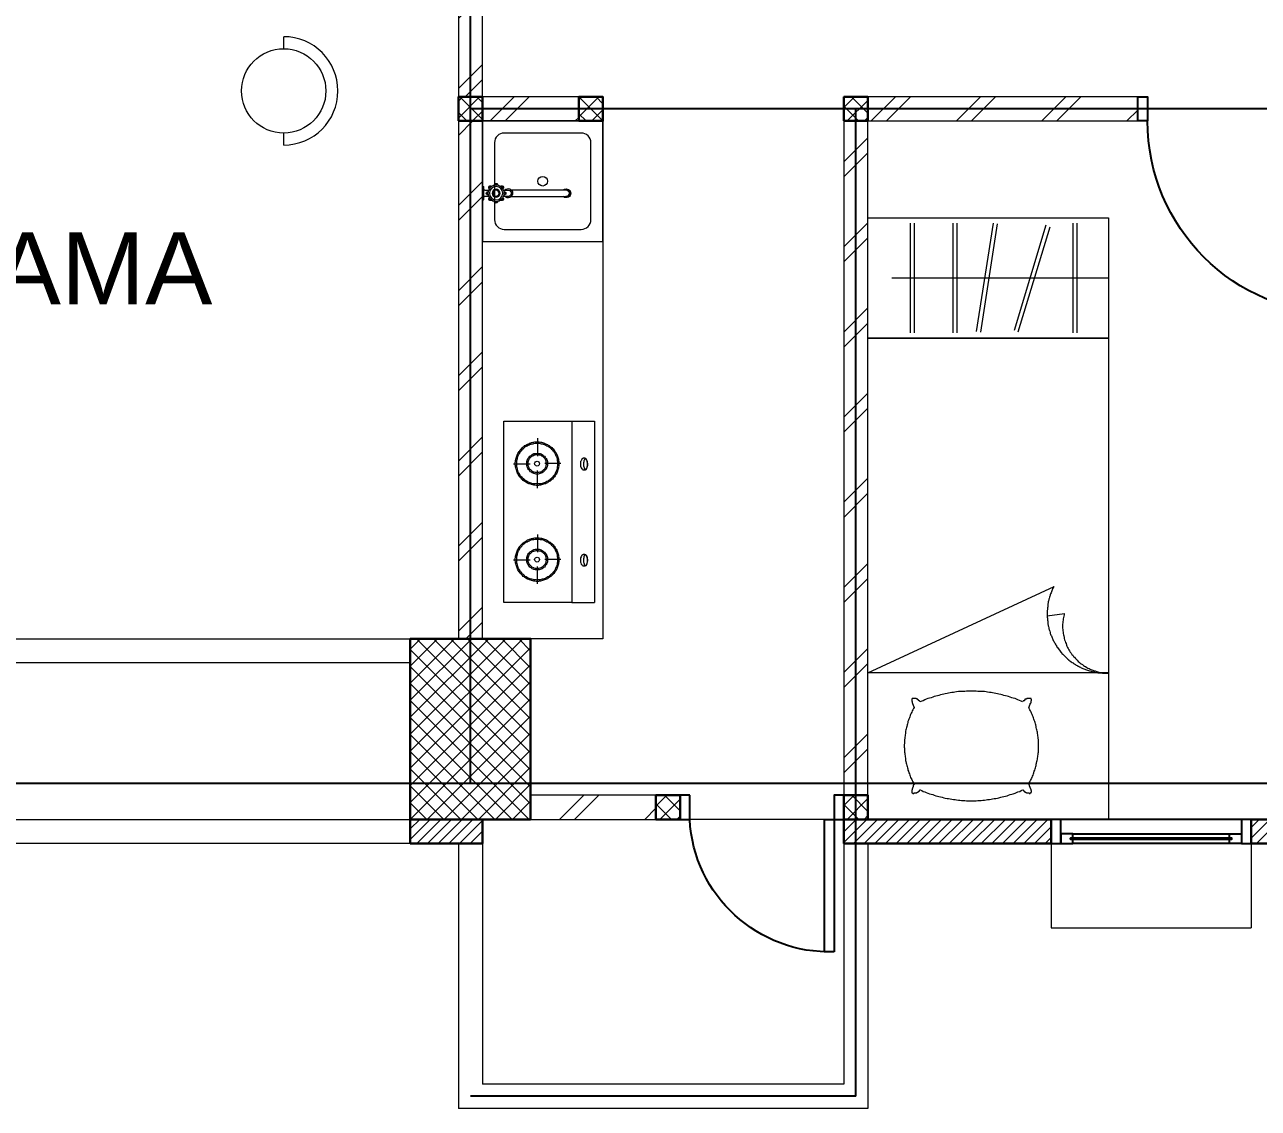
# Model space of a CAD drawing. Header units: millimetres. Extents: x -324 to 75, y -297 to 212.
# Drawn here: x -264.04 to -258.92, y 138.39 to 142.89 of the extents above; entities that cross this region are included whole.
import ezdxf

# ---------------------------------------------------------------- set-up
doc = ezdxf.new("R2010")
doc.units = ezdxf.units.MM
for name, color, linetype, lineweight in [('ars', 11, 'Continuous', 0), ('ars @ 1', 11, 'Continuous', 0), ('KOL', 1, 'Continuous', 30), ('KOLOM', 4, 'Continuous', 9), ('lan', 7, 'Continuous', 15), ('NOT', 7, 'Continuous', 20), ('SANITAIR', 15, 'Continuous', 9), ('tem', 5, 'Continuous', 20)]:
    doc.layers.add(name, color=color, linetype=linetype, lineweight=lineweight)
doc.layers.add('as', color=1, linetype='Continuous', plot=False)
doc.layers.add('Kusen', color=30, linetype='Continuous')
doc.styles.get("Standard").update_dxf_attribs({"font": 'arial.ttf'})
pattern_1 = [(225, (-504.27873, 382.704584), (0.0220970869, -0.0220970869), [])]

# ---------------------------------------------------------------- blocks, each defined once
blk = doc.blocks.new('T. J2')
at = {"layer": 'Kusen'}
for p, q in [((-0.3692, 0.1), (0.2808, 0.1)), ((0.2808, 0.06), (-0.3692, 0.06)), ((-0.4192, 0), (0.3308, 0))]:
    blk.add_line(p, q, dxfattribs=at)
for points in [[(-0.4592, 0), (-0.4192, 0), (-0.4192, 0.1), (-0.4592, 0.1)], [(0.3308, 0), (0.3708, 0), (0.3708, 0.1), (0.3308, 0.1)]]:
    blk.add_lwpolyline(points, close=True, dxfattribs=at)
for points in [[(-0.3692, 0.0775), (-0.3692, 0.06), (-0.4192, 0.06), (-0.4192, 0.1), (-0.3692, 0.1), (-0.3692, 0.0825), (-0.3792, 0.0825), (-0.3792, 0.0775), (-0.3692, 0.0775)], [(0.2808, 0.0775), (0.2808, 0.06), (0.3308, 0.06), (0.3308, 0.1), (0.2808, 0.1), (0.2808, 0.0825), (0.2908, 0.0825), (0.2908, 0.0775), (0.2808, 0.0775)]]:
    blk.add_lwpolyline(points, dxfattribs=at)
at = {"layer": 'Kusen', "color": 141}
blk.add_lwpolyline([(-0.3792, 0.0775), (0.2908, 0.0775), (0.2908, 0.0825), (-0.3792, 0.0825)], close=True, dxfattribs=at)
blk = doc.blocks.new('K 10.10')
at = {"layer": 'ars'}
h = blk.add_hatch(dxfattribs=at)
h.set_pattern_fill('_USER', color=256, scale=0.05, angle=45, double=1, pattern_type=0)
h.set_pattern_definition([(45, (0, 0), (-0.035355339, 0.035355339), []), (135, (0, 0), (-0.035355339, -0.035355339), [])])
h.paths.add_polyline_path([(1560.5383, 1380.4069), (1560.6383, 1380.4069), (1560.6383, 1380.5069), (1560.5383, 1380.5069)])
at = {"layer": 'KOL'}
blk.add_lwpolyline([(1560.5383, 1380.4069), (1560.6383, 1380.4069), (1560.6383, 1380.5069), (1560.5383, 1380.5069)], close=True, dxfattribs=at)
blk = doc.blocks.new('P.60')
at = {"layer": 'Kusen'}
for points in [[(1472.8348, 997.5354), (1472.8748, 997.5354), (1472.8748, 997.4354), (1472.8348, 997.4354)], [(1473.4748, 997.5354), (1473.5148, 997.5354), (1473.5148, 997.4354), (1473.4748, 997.4354)], [(1472.8748, 996.8854), (1472.9148, 996.8854), (1472.9148, 997.4354), (1472.8748, 997.4354)]]:
    blk.add_lwpolyline(points, close=True, dxfattribs=at)
blk.add_arc((1472.8948, 997.4658), 0.5808, 268.0266, 356.9943, dxfattribs=at)
blk = doc.blocks.new('P.80')
at = {"layer": 'Kusen'}
for points in [[(-69.8094, -74.8368), (-69.7694, -74.8368), (-69.7694, -74.0368), (-69.8094, -74.0368)], [(-70.6094, -74.9368), (-70.5694, -74.9368), (-70.5694, -74.8368), (-70.6094, -74.8368)], [(-69.7694, -74.9368), (-69.7294, -74.9368), (-69.7294, -74.8368), (-69.7694, -74.8368)]]:
    blk.add_lwpolyline(points, close=True, dxfattribs=at)
blk.add_arc((-69.7694, -74.8368), 0.8, 90, 180, dxfattribs=at)
blk = doc.blocks.new('KRAN DPR ATAS')
for p, q in [((-0.0289, 0), (0.0289, 0)), ((-0.0289, 0), (-0.0289, -0.0021)), ((0.0289, 0), (0.0289, -0.0021)), ((-0.0275, -0.0035), (0.0275, -0.0035)), ((-0.0127, -0.0092), (-0.0127, -0.0252)), ((0.0127, -0.0092), (0.0127, -0.0252)), ((-0.0127, -0.0877), (-0.0127, -0.1101)), ((0.0127, -0.0877), (0.0127, -0.1101)), ((-0.014, -0.1188), (-0.014, -0.3457)), ((0.014, -0.1188), (0.014, -0.3457))]:
    blk.add_line(p, q)
for radius in [0.0338, 0.0279, 0.0166, 0.0138, 0.0123]:
    blk.add_circle((0, -0.0564), radius)
for centre, radius, start, end in [((-0.0338, -0.0564), 0.00706, 84.002, 275.998), ((-0.0315, -0.0564), 0.00706, 103.1189, 256.8811), ((-0.0239, -0.0326), 0.00706, 39.002, 230.998), ((-0.0222, -0.0342), 0.00706, 58.1189, 211.8811), ((-0.0275, -0.0021), 0.00141, 180, 270), ((-0.0183, -0.0092), 0.00564, 0, 90), ((-0.0009, -0.0214), 0.00884, 254.902, 254.902), ((0, -0.0227), 0.00706, 354.002, 185.998), ((0, -0.025), 0.00706, 13.1189, 166.8811), ((0.0183, -0.0092), 0.00564, 90, 180), ((0.0239, -0.0326), 0.00706, 309.002, 140.998), ((0.0222, -0.0342), 0.00706, 328.1189, 121.8811), ((0.0275, -0.0021), 0.00141, 270, 0), ((0.0338, -0.0564), 0.00706, 264.002, 95.998), ((0.0315, -0.0564), 0.00706, 283.1189, 76.8811), ((-0.0239, -0.0803), 0.00706, 129.002, 320.998), ((-0.0222, -0.0787), 0.00706, 148.1189, 301.8811), ((0, -0.1058), 0.0191, 134.711, 45.289), ((0, -0.0902), 0.00706, 174.002, 5.998), ((0, -0.0879), 0.00706, 193.1189, 346.8811), ((0.0239, -0.0803), 0.00706, 219.002, 50.998), ((0.0222, -0.0787), 0.00706, 238.1189, 31.8811), ((0, -0.1058), 0.0134, 198.6717, 270), ((0, -0.1058), 0.0134, 270, 341.3283), ((0, -0.3457), 0.0178, 141.8277, 38.1723), ((0, -0.3484), 0.0178, 175.6641, 4.3359), ((0, -0.3457), 0.014, 180, 0)]:
    blk.add_arc(centre, radius, start, end)
blk = doc.blocks.new('KOMPOR')
for points in [[(0, 0.3765), (0, -0.3765)], [(0.0944, 0.3765), (0, 0.3765)], [(0.3765, 0.3765), (0.0944, 0.3765)], [(0.0944, 0.3765), (0.0944, -0.3765)], [(0.3765, -0.3765), (0.3765, 0.3765)], [(0.2385, 0.2906), (0.2337, 0.2906), (0.23, 0.2906), (0.2252, 0.2893), (0.2203, 0.2893), (0.2167, 0.2881), (0.2119, 0.2869), (0.2082, 0.2857), (0.2034, 0.2833), (0.1998, 0.2821), (0.1961, 0.2797), (0.1925, 0.2772), (0.1889, 0.276), (0.1852, 0.2724), (0.1816, 0.27), (0.178, 0.2676), (0.1755, 0.2639), (0.1719, 0.2615), (0.1695, 0.2579), (0.1671, 0.2542), (0.1634, 0.2506), (0.1622, 0.247), (0.1598, 0.2433), (0.1574, 0.2397), (0.1562, 0.2361), (0.1538, 0.2312), (0.1525, 0.2276), (0.1513, 0.2228), (0.1501, 0.2191), (0.1501, 0.2143), (0.1489, 0.2094), (0.1489, 0.2058), (0.1489, 0.201), (0.1489, 0.1961), (0.1489, 0.1913), (0.1501, 0.1864), (0.1501, 0.1828), (0.1513, 0.178), (0.1525, 0.1743), (0.1538, 0.1695), (0.1562, 0.1659), (0.1574, 0.161), (0.1598, 0.1574), (0.1622, 0.1538), (0.1634, 0.1501), (0.1671, 0.1465), (0.1695, 0.1429), (0.1719, 0.1404), (0.1755, 0.1368), (0.178, 0.1344), (0.1816, 0.1308), (0.1852, 0.1283), (0.1889, 0.1259), (0.1925, 0.1235), (0.1961, 0.1211), (0.1998, 0.1199), (0.2034, 0.1174), (0.2082, 0.1162), (0.2119, 0.115), (0.2167, 0.1138), (0.2203, 0.1126), (0.2252, 0.1114), (0.23, 0.1114), (0.2337, 0.1102), (0.2385, 0.1102), (0.2433, 0.1102), (0.2482, 0.1114), (0.253, 0.1114), (0.2567, 0.1126), (0.2615, 0.1138), (0.2651, 0.115), (0.27, 0.1162), (0.2736, 0.1174), (0.2785, 0.1199), (0.2821, 0.1211), (0.2857, 0.1235), (0.2893, 0.1259), (0.293, 0.1283), (0.2966, 0.1308), (0.299, 0.1344), (0.3027, 0.1368), (0.3051, 0.1404), (0.3087, 0.1429), (0.3111, 0.1465), (0.3136, 0.1501), (0.316, 0.1538), (0.3184, 0.1574), (0.3196, 0.161), (0.322, 0.1659), (0.3232, 0.1695), (0.3245, 0.1743), (0.3257, 0.178), (0.3269, 0.1828), (0.3281, 0.1864), (0.3281, 0.1913), (0.3293, 0.1961), (0.3293, 0.201), (0.3293, 0.2058), (0.3281, 0.2094), (0.3281, 0.2143), (0.3269, 0.2191), (0.3257, 0.2228), (0.3245, 0.2276), (0.3232, 0.2312), (0.322, 0.2361), (0.3196, 0.2397), (0.3184, 0.2433), (0.316, 0.247), (0.3136, 0.2506), (0.3111, 0.2542), (0.3087, 0.2579), (0.3051, 0.2615), (0.3027, 0.2639), (0.299, 0.2676), (0.2966, 0.27), (0.293, 0.2724), (0.2893, 0.276), (0.2857, 0.2772), (0.2821, 0.2797), (0.2785, 0.2821), (0.2736, 0.2833), (0.27, 0.2857), (0.2651, 0.2869), (0.2615, 0.2881), (0.2567, 0.2893), (0.253, 0.2893), (0.2482, 0.2906), (0.2433, 0.2906), (0.2385, 0.2906)], [(0.2385, 0.2857), (0.2349, 0.2857), (0.23, 0.2857), (0.2264, 0.2845), (0.2215, 0.2833), (0.2179, 0.2833), (0.2131, 0.2821), (0.2094, 0.2809), (0.2058, 0.2785), (0.2022, 0.2772), (0.1985, 0.2748), (0.1949, 0.2736), (0.1913, 0.2712), (0.1877, 0.2688), (0.1852, 0.2663), (0.1816, 0.2639), (0.1792, 0.2603), (0.1755, 0.2579), (0.1731, 0.2542), (0.1707, 0.2518), (0.1683, 0.2482), (0.1659, 0.2446), (0.1646, 0.2409), (0.1622, 0.2373), (0.161, 0.2337), (0.1586, 0.23), (0.1574, 0.2264), (0.1562, 0.2215), (0.1562, 0.2179), (0.155, 0.2131), (0.1538, 0.2094), (0.1538, 0.2046), (0.1538, 0.201), (0.1538, 0.1961), (0.1538, 0.1925), (0.155, 0.1877), (0.1562, 0.184), (0.1562, 0.1792), (0.1574, 0.1755), (0.1586, 0.1719), (0.161, 0.1671), (0.1622, 0.1634), (0.1646, 0.1598), (0.1659, 0.1562), (0.1683, 0.1525), (0.1707, 0.1501), (0.1731, 0.1465), (0.1755, 0.1441), (0.1792, 0.1404), (0.1816, 0.138), (0.1852, 0.1356), (0.1877, 0.132), (0.1913, 0.1308), (0.1949, 0.1283), (0.1985, 0.1259), (0.2022, 0.1235), (0.2058, 0.1223), (0.2094, 0.1211), (0.2131, 0.1199), (0.2179, 0.1186), (0.2215, 0.1174), (0.2264, 0.1162), (0.23, 0.1162), (0.2349, 0.1162), (0.2385, 0.1162), (0.2433, 0.1162), (0.247, 0.1162), (0.2518, 0.1162), (0.2554, 0.1174), (0.2603, 0.1186), (0.2639, 0.1199), (0.2676, 0.1211), (0.2724, 0.1223), (0.276, 0.1235), (0.2797, 0.1259), (0.2833, 0.1283), (0.2869, 0.1308), (0.2893, 0.132), (0.293, 0.1356), (0.2954, 0.138), (0.299, 0.1404), (0.3015, 0.1441), (0.3039, 0.1465), (0.3075, 0.1501), (0.3087, 0.1525), (0.3111, 0.1562), (0.3136, 0.1598), (0.316, 0.1634), (0.3172, 0.1671), (0.3184, 0.1719), (0.3196, 0.1755), (0.3208, 0.1792), (0.322, 0.184), (0.3232, 0.1877), (0.3232, 0.1925), (0.3232, 0.1961), (0.3232, 0.201), (0.3232, 0.2046), (0.3232, 0.2094), (0.3232, 0.2131), (0.322, 0.2179), (0.3208, 0.2215), (0.3196, 0.2264), (0.3184, 0.23), (0.3172, 0.2337), (0.316, 0.2373), (0.3136, 0.2409), (0.3111, 0.2446), (0.3087, 0.2482), (0.3075, 0.2518), (0.3039, 0.2542), (0.3015, 0.2579), (0.299, 0.2603), (0.2954, 0.2639), (0.293, 0.2663), (0.2893, 0.2688), (0.2869, 0.2712), (0.2833, 0.2736), (0.2797, 0.2748), (0.276, 0.2772), (0.2724, 0.2785), (0.2676, 0.2809), (0.2639, 0.2821), (0.2603, 0.2833), (0.2554, 0.2833), (0.2518, 0.2845), (0.247, 0.2857), (0.2433, 0.2857), (0.2385, 0.2857)], [(0.2373, 0.3063), (0.2373, 0.2312)], [(0.0436, 0.2228), (0.0472, 0.2228), (0.0496, 0.2215), (0.0533, 0.2191), (0.0545, 0.2155), (0.0557, 0.2119), (0.0581, 0.2094), (0.0593, 0.2046), (0.0593, 0.1998), (0.0593, 0.1949), (0.0593, 0.1901), (0.0569, 0.1864), (0.0557, 0.1828), (0.0533, 0.1792), (0.0508, 0.178), (0.0484, 0.1755), (0.046, 0.1743), (0.0424, 0.1743), (0.04, 0.1755), (0.0375, 0.178), (0.0339, 0.1792), (0.0327, 0.1828), (0.0315, 0.1864), (0.0291, 0.1901), (0.0278, 0.1949), (0.0278, 0.1998), (0.0291, 0.2046), (0.0303, 0.2094), (0.0315, 0.2119), (0.0339, 0.2155), (0.0351, 0.2191), (0.0375, 0.2215), (0.0412, 0.2228), (0.0436, 0.2228)], [(0.0375, 0.2215), (0.04, 0.2215), (0.04, 0.2203), (0.0424, 0.2179), (0.0436, 0.2155), (0.0448, 0.2119), (0.0448, 0.2082), (0.046, 0.2034), (0.046, 0.1998), (0.046, 0.1961), (0.046, 0.1913), (0.0448, 0.1877), (0.0436, 0.184), (0.0436, 0.1816), (0.0412, 0.178), (0.04, 0.1768), (0.0387, 0.1755), (0.0375, 0.1755), (0.0351, 0.1768), (0.0339, 0.178), (0.0327, 0.1816), (0.0315, 0.184), (0.0315, 0.1877), (0.0303, 0.1913), (0.0303, 0.1961), (0.0303, 0.1998), (0.0303, 0.2034), (0.0315, 0.2082), (0.0315, 0.2119), (0.0327, 0.2155), (0.0339, 0.2179), (0.0351, 0.2203), (0.0363, 0.2215), (0.0375, 0.2215)], [(0.2385, 0.2433), (0.2349, 0.2433), (0.23, 0.2433), (0.2264, 0.2421), (0.2215, 0.2409), (0.2179, 0.2385), (0.2143, 0.2361), (0.2119, 0.2337), (0.2082, 0.2312), (0.2058, 0.2276), (0.2034, 0.2252), (0.201, 0.2215), (0.1985, 0.2179), (0.1973, 0.2131), (0.1961, 0.2094), (0.1961, 0.2046), (0.1961, 0.201), (0.1961, 0.1961), (0.1961, 0.1925), (0.1973, 0.1877), (0.1985, 0.184), (0.201, 0.1804), (0.2034, 0.1768), (0.2058, 0.1731), (0.2082, 0.1707), (0.2119, 0.1671), (0.2143, 0.1646), (0.2179, 0.1622), (0.2215, 0.161), (0.2264, 0.1598), (0.23, 0.1586), (0.2349, 0.1574), (0.2385, 0.1574), (0.2433, 0.1574), (0.247, 0.1586), (0.2518, 0.1598), (0.2554, 0.161), (0.2591, 0.1622), (0.2627, 0.1646), (0.2663, 0.1671), (0.2688, 0.1707), (0.2724, 0.1731), (0.2748, 0.1768), (0.2772, 0.1804), (0.2785, 0.184), (0.2797, 0.1877), (0.2809, 0.1925), (0.2821, 0.1961), (0.2821, 0.201), (0.2821, 0.2046), (0.2809, 0.2094), (0.2797, 0.2131), (0.2785, 0.2179), (0.2772, 0.2215), (0.2748, 0.2252), (0.2724, 0.2276), (0.2688, 0.2312), (0.2663, 0.2337), (0.2627, 0.2361), (0.2591, 0.2385), (0.2554, 0.2409), (0.2518, 0.2421), (0.247, 0.2433), (0.2433, 0.2433), (0.2385, 0.2433)], [(0.2385, 0.2385), (0.2349, 0.2385), (0.2312, 0.2373), (0.2276, 0.2373), (0.224, 0.2361), (0.2203, 0.2337), (0.2179, 0.2324), (0.2143, 0.23), (0.2119, 0.2276), (0.2094, 0.2252), (0.207, 0.2215), (0.2058, 0.2191), (0.2034, 0.2155), (0.2022, 0.2119), (0.2022, 0.2082), (0.201, 0.2046), (0.201, 0.201), (0.201, 0.1973), (0.2022, 0.1925), (0.2022, 0.1889), (0.2034, 0.1864), (0.2058, 0.1828), (0.207, 0.1792), (0.2094, 0.1768), (0.2119, 0.1743), (0.2143, 0.1719), (0.2179, 0.1695), (0.2203, 0.1671), (0.224, 0.1659), (0.2276, 0.1646), (0.2312, 0.1634), (0.2349, 0.1634), (0.2385, 0.1622), (0.2421, 0.1634), (0.247, 0.1634), (0.2506, 0.1646), (0.253, 0.1659), (0.2567, 0.1671), (0.2603, 0.1695), (0.2627, 0.1719), (0.2651, 0.1743), (0.2676, 0.1768), (0.27, 0.1792), (0.2724, 0.1828), (0.2736, 0.1864), (0.2748, 0.1889), (0.276, 0.1925), (0.276, 0.1973), (0.2772, 0.201), (0.276, 0.2046), (0.276, 0.2082), (0.2748, 0.2119), (0.2736, 0.2155), (0.2724, 0.2191), (0.27, 0.2215), (0.2676, 0.2252), (0.2651, 0.2276), (0.2627, 0.23), (0.2603, 0.2324), (0.2567, 0.2337), (0.253, 0.2361), (0.2506, 0.2373), (0.247, 0.2373), (0.2421, 0.2385), (0.2385, 0.2385)], [(0.2385, 0.2107), (0.2349, 0.2094), (0.2312, 0.2082), (0.23, 0.2046), (0.2288, 0.201), (0.23, 0.1961), (0.2312, 0.1937), (0.2349, 0.1913), (0.2385, 0.1901), (0.2433, 0.1913), (0.2458, 0.1937), (0.2482, 0.1961), (0.2494, 0.201), (0.2482, 0.2046), (0.2458, 0.2082), (0.2433, 0.2094), (0.2385, 0.2107)], [(0.1404, 0.201), (0.207, 0.201)], [(0.2373, 0.0993), (0.2373, 0.1719)], [(0.3366, 0.1998), (0.2676, 0.1998)], [(0.2373, -0.0932), (0.2373, -0.1671)], [(0.2385, -0.1077), (0.2337, -0.1077), (0.23, -0.1077), (0.2252, -0.109), (0.2203, -0.109), (0.2167, -0.1102), (0.2119, -0.1114), (0.2082, -0.1126), (0.2034, -0.115), (0.1998, -0.1162), (0.1961, -0.1186), (0.1925, -0.1211), (0.1889, -0.1235), (0.1852, -0.1259), (0.1816, -0.1283), (0.178, -0.1308), (0.1755, -0.1344), (0.1719, -0.1368), (0.1695, -0.1404), (0.1671, -0.1441), (0.1634, -0.1477), (0.1622, -0.1513), (0.1598, -0.155), (0.1574, -0.1586), (0.1562, -0.1622), (0.1538, -0.1671), (0.1525, -0.1707), (0.1513, -0.1755), (0.1501, -0.1792), (0.1501, -0.184), (0.1489, -0.1889), (0.1489, -0.1925), (0.1489, -0.1973), (0.1489, -0.2022), (0.1489, -0.207), (0.1501, -0.2119), (0.1501, -0.2155), (0.1513, -0.2203), (0.1525, -0.224), (0.1538, -0.2288), (0.1562, -0.2324), (0.1574, -0.2373), (0.1598, -0.2409), (0.1622, -0.2446), (0.1634, -0.2482), (0.1671, -0.2518), (0.1695, -0.2554), (0.1719, -0.2579), (0.1755, -0.2615), (0.178, -0.2639), (0.1816, -0.2676), (0.1852, -0.27), (0.1889, -0.2724), (0.1925, -0.2748), (0.1961, -0.2772), (0.1998, -0.2785), (0.2034, -0.2809), (0.2082, -0.2821), (0.2119, -0.2833), (0.2167, -0.2845), (0.2203, -0.2857), (0.2252, -0.2869), (0.23, -0.2869), (0.2337, -0.2881), (0.2385, -0.2881), (0.2433, -0.2881), (0.2482, -0.2869), (0.253, -0.2869), (0.2567, -0.2857), (0.2615, -0.2845), (0.2651, -0.2833), (0.27, -0.2821), (0.2736, -0.2809), (0.2785, -0.2785), (0.2821, -0.2772), (0.2857, -0.2748), (0.2893, -0.2724), (0.293, -0.27), (0.2966, -0.2676), (0.299, -0.2639), (0.3027, -0.2615), (0.3051, -0.2579), (0.3087, -0.2554), (0.3111, -0.2518), (0.3136, -0.2482), (0.316, -0.2446), (0.3184, -0.2409), (0.3196, -0.2373), (0.322, -0.2324), (0.3232, -0.2288), (0.3245, -0.224), (0.3257, -0.2203), (0.3269, -0.2155), (0.3281, -0.2119), (0.3281, -0.207), (0.3293, -0.2022), (0.3293, -0.1973), (0.3293, -0.1925), (0.3281, -0.1889), (0.3281, -0.184), (0.3269, -0.1792), (0.3257, -0.1755), (0.3245, -0.1707), (0.3232, -0.1671), (0.322, -0.1622), (0.3196, -0.1586), (0.3184, -0.155), (0.316, -0.1513), (0.3136, -0.1477), (0.3111, -0.1441), (0.3087, -0.1404), (0.3051, -0.1368), (0.3027, -0.1344), (0.299, -0.1308), (0.2966, -0.1283), (0.293, -0.1259), (0.2893, -0.1235), (0.2857, -0.1211), (0.2821, -0.1186), (0.2785, -0.1162), (0.2736, -0.115), (0.27, -0.1126), (0.2651, -0.1114), (0.2615, -0.1102), (0.2567, -0.109), (0.253, -0.109), (0.2482, -0.1077), (0.2433, -0.1077), (0.2385, -0.1077)], [(0.2385, -0.1126), (0.2349, -0.1126), (0.23, -0.1126), (0.2264, -0.1138), (0.2215, -0.115), (0.2179, -0.115), (0.2131, -0.1162), (0.2094, -0.1174), (0.2058, -0.1199), (0.2022, -0.1211), (0.1985, -0.1235), (0.1949, -0.1247), (0.1913, -0.1271), (0.1877, -0.1295), (0.1852, -0.132), (0.1816, -0.1344), (0.1792, -0.138), (0.1755, -0.1404), (0.1731, -0.1441), (0.1707, -0.1465), (0.1683, -0.1501), (0.1659, -0.1538), (0.1646, -0.1574), (0.1622, -0.161), (0.161, -0.1646), (0.1586, -0.1683), (0.1574, -0.1719), (0.1562, -0.1768), (0.1562, -0.1804), (0.155, -0.1852), (0.1538, -0.1889), (0.1538, -0.1937), (0.1538, -0.1973), (0.1538, -0.2022), (0.1538, -0.2058), (0.155, -0.2107), (0.1562, -0.2143), (0.1562, -0.2191), (0.1574, -0.2228), (0.1586, -0.2264), (0.161, -0.2312), (0.1622, -0.2349), (0.1646, -0.2385), (0.1659, -0.2421), (0.1683, -0.2458), (0.1707, -0.2482), (0.1731, -0.2518), (0.1755, -0.2554), (0.1792, -0.2579), (0.1816, -0.2603), (0.1852, -0.2627), (0.1877, -0.2663), (0.1913, -0.2688), (0.1949, -0.27), (0.1985, -0.2724), (0.2022, -0.2748), (0.2058, -0.276), (0.2094, -0.2772), (0.2131, -0.2785), (0.2179, -0.2797), (0.2215, -0.2809), (0.2264, -0.2821), (0.23, -0.2821), (0.2349, -0.2821), (0.2385, -0.2833), (0.2433, -0.2821), (0.247, -0.2821), (0.2518, -0.2821), (0.2554, -0.2809), (0.2603, -0.2797), (0.2639, -0.2785), (0.2676, -0.2772), (0.2724, -0.276), (0.276, -0.2748), (0.2797, -0.2724), (0.2833, -0.27), (0.2869, -0.2688), (0.2893, -0.2663), (0.293, -0.2627), (0.2954, -0.2603), (0.299, -0.2579), (0.3015, -0.2554), (0.3039, -0.2518), (0.3075, -0.2482), (0.3087, -0.2458), (0.3111, -0.2421), (0.3136, -0.2385), (0.316, -0.2349), (0.3172, -0.2312), (0.3184, -0.2264), (0.3196, -0.2228), (0.3208, -0.2191), (0.322, -0.2143), (0.3232, -0.2107), (0.3232, -0.2058), (0.3232, -0.2022), (0.3232, -0.1973), (0.3232, -0.1937), (0.3232, -0.1889), (0.3232, -0.1852), (0.322, -0.1804), (0.3208, -0.1768), (0.3196, -0.1719), (0.3184, -0.1683), (0.3172, -0.1646), (0.316, -0.161), (0.3136, -0.1574), (0.3111, -0.1538), (0.3087, -0.1501), (0.3075, -0.1465), (0.3039, -0.1441), (0.3015, -0.1404), (0.299, -0.138), (0.2954, -0.1344), (0.293, -0.132), (0.2893, -0.1295), (0.2869, -0.1271), (0.2833, -0.1247), (0.2797, -0.1235), (0.276, -0.1211), (0.2724, -0.1199), (0.2676, -0.1174), (0.2639, -0.1162), (0.2603, -0.115), (0.2554, -0.115), (0.2518, -0.1138), (0.247, -0.1126), (0.2433, -0.1126), (0.2385, -0.1126)], [(0.0436, -0.1768), (0.0472, -0.1768), (0.0496, -0.178), (0.0533, -0.1804), (0.0545, -0.1828), (0.0557, -0.1864), (0.0581, -0.1901), (0.0593, -0.1949), (0.0593, -0.1985), (0.0593, -0.2034), (0.0593, -0.2082), (0.0569, -0.2119), (0.0557, -0.2167), (0.0533, -0.2191), (0.0508, -0.2215), (0.0484, -0.224), (0.046, -0.224), (0.0424, -0.224), (0.04, -0.224), (0.0375, -0.2215), (0.0339, -0.2191), (0.0327, -0.2167), (0.0315, -0.2119), (0.0291, -0.2082), (0.0278, -0.2034), (0.0278, -0.1985), (0.0291, -0.1949), (0.0303, -0.1901), (0.0315, -0.1864), (0.0339, -0.1828), (0.0351, -0.1804), (0.0375, -0.178), (0.0412, -0.1768), (0.0436, -0.1768)], [(0.0375, -0.1768), (0.04, -0.178), (0.04, -0.1792), (0.0424, -0.1804), (0.0436, -0.1828), (0.0448, -0.1864), (0.0448, -0.1901), (0.046, -0.1949), (0.046, -0.1985), (0.046, -0.2034), (0.046, -0.2082), (0.0448, -0.2107), (0.0436, -0.2155), (0.0436, -0.2179), (0.0412, -0.2203), (0.04, -0.2228), (0.0387, -0.2228), (0.0375, -0.2228), (0.0351, -0.2228), (0.0339, -0.2203), (0.0327, -0.2179), (0.0315, -0.2155), (0.0315, -0.2107), (0.0303, -0.2082), (0.0303, -0.2034), (0.0303, -0.1985), (0.0303, -0.1949), (0.0315, -0.1901), (0.0315, -0.1864), (0.0327, -0.1828), (0.0339, -0.1804), (0.0351, -0.1792), (0.0363, -0.178), (0.0375, -0.1768)], [(0.1404, -0.1973), (0.207, -0.1973)], [(0.2385, -0.155), (0.2349, -0.155), (0.23, -0.155), (0.2264, -0.1562), (0.2215, -0.1574), (0.2179, -0.1598), (0.2143, -0.1622), (0.2119, -0.1646), (0.2082, -0.1671), (0.2058, -0.1707), (0.2034, -0.1731), (0.201, -0.1768), (0.1985, -0.1804), (0.1973, -0.1852), (0.1961, -0.1889), (0.1961, -0.1937), (0.1961, -0.1973), (0.1961, -0.2022), (0.1961, -0.207), (0.1973, -0.2107), (0.1985, -0.2143), (0.201, -0.2179), (0.2034, -0.2215), (0.2058, -0.2252), (0.2082, -0.2288), (0.2119, -0.2312), (0.2143, -0.2337), (0.2179, -0.2361), (0.2215, -0.2373), (0.2264, -0.2385), (0.23, -0.2397), (0.2349, -0.2409), (0.2385, -0.2409), (0.2433, -0.2409), (0.247, -0.2397), (0.2518, -0.2385), (0.2554, -0.2373), (0.2591, -0.2361), (0.2627, -0.2337), (0.2663, -0.2312), (0.2688, -0.2288), (0.2724, -0.2252), (0.2748, -0.2215), (0.2772, -0.2179), (0.2785, -0.2143), (0.2797, -0.2107), (0.2809, -0.207), (0.2821, -0.2022), (0.2821, -0.1973), (0.2821, -0.1937), (0.2809, -0.1889), (0.2797, -0.1852), (0.2785, -0.1804), (0.2772, -0.1768), (0.2748, -0.1731), (0.2724, -0.1707), (0.2688, -0.1671), (0.2663, -0.1646), (0.2627, -0.1622), (0.2591, -0.1598), (0.2554, -0.1574), (0.2518, -0.1562), (0.247, -0.155), (0.2433, -0.155), (0.2385, -0.155)], [(0.2385, -0.1598), (0.2349, -0.1598), (0.2312, -0.161), (0.2276, -0.161), (0.224, -0.1622), (0.2203, -0.1646), (0.2179, -0.1659), (0.2143, -0.1683), (0.2119, -0.1707), (0.2094, -0.1731), (0.207, -0.1768), (0.2058, -0.1792), (0.2034, -0.1828), (0.2022, -0.1864), (0.2022, -0.1901), (0.201, -0.1937), (0.201, -0.1973), (0.201, -0.2022), (0.2022, -0.2058), (0.2022, -0.2094), (0.2034, -0.2131), (0.2058, -0.2155), (0.207, -0.2191), (0.2094, -0.2215), (0.2119, -0.224), (0.2143, -0.2264), (0.2179, -0.2288), (0.2203, -0.2312), (0.224, -0.2324), (0.2276, -0.2337), (0.2312, -0.2349), (0.2349, -0.2349), (0.2385, -0.2361), (0.2421, -0.2349), (0.247, -0.2349), (0.2506, -0.2337), (0.253, -0.2324), (0.2567, -0.2312), (0.2603, -0.2288), (0.2627, -0.2264), (0.2651, -0.224), (0.2676, -0.2215), (0.27, -0.2191), (0.2724, -0.2155), (0.2736, -0.2131), (0.2748, -0.2094), (0.276, -0.2058), (0.276, -0.2022), (0.2772, -0.1973), (0.276, -0.1937), (0.276, -0.1901), (0.2748, -0.1864), (0.2736, -0.1828), (0.2724, -0.1792), (0.27, -0.1768), (0.2676, -0.1731), (0.2651, -0.1707), (0.2627, -0.1683), (0.2603, -0.1659), (0.2567, -0.1646), (0.253, -0.1622), (0.2506, -0.161), (0.247, -0.161), (0.2421, -0.1598), (0.2385, -0.1598)], [(0.2385, -0.1877), (0.2349, -0.1889), (0.2312, -0.1901), (0.23, -0.1937), (0.2288, -0.1973), (0.23, -0.2022), (0.2312, -0.2046), (0.2349, -0.207), (0.2385, -0.2082), (0.2433, -0.207), (0.2458, -0.2046), (0.2482, -0.2022), (0.2494, -0.1973), (0.2482, -0.1937), (0.2458, -0.1901), (0.2433, -0.1889), (0.2385, -0.1877)], [(0.3366, -0.1985), (0.2676, -0.1985)], [(0.2373, -0.299), (0.2373, -0.2264)], [(0.0944, -0.3765), (0, -0.3765)], [(0.0944, -0.3765), (0.3765, -0.3765)]]:
    blk.add_lwpolyline(points)
blk = doc.blocks.new('BED2')
blk.add_lwpolyline([(-0.4994, 1.9988), (0.4994, 1.9988), (0.4994, 0), (-0.4994, 0)], close=True)
for points in [[(0.4994, 1.9988), (0.4994, 0)], [(0.2827, 1.8765), (0.2766, 1.8789), (0.2706, 1.8826), (0.2633, 1.885), (0.2573, 1.8874), (0.2512, 1.8898), (0.2439, 1.8923), (0.2379, 1.8947), (0.2306, 1.8959), (0.2246, 1.8983), (0.2185, 1.9007), (0.2113, 1.9019), (0.2052, 1.9044), (0.1979, 1.9056), (0.1919, 1.9068), (0.1846, 1.9092), (0.1786, 1.9104), (0.1713, 1.9116), (0.1653, 1.9128), (0.158, 1.914), (0.1519, 1.9153), (0.1447, 1.9165), (0.1374, 1.9165), (0.1314, 1.9177), (0.1241, 1.9189), (0.118, 1.9189), (0.1108, 1.9201), (0.1047, 1.9201), (0.0975, 1.9201), (0.0902, 1.9213), (0.0841, 1.9213), (0.0769, 1.9213), (0.0708, 1.9213), (0.0636, 1.9213), (0.0563, 1.9213), (0.0502, 1.9213), (0.043, 1.9201), (0.0369, 1.9201), (0.0297, 1.9201), (0.0224, 1.9189), (0.0163, 1.9189), (0.0091, 1.9177), (0.003, 1.9165), (-0.0042, 1.9165), (-0.0115, 1.9153), (-0.0176, 1.914), (-0.0248, 1.9128), (-0.0309, 1.9116), (-0.0381, 1.9104), (-0.0442, 1.9092), (-0.0515, 1.9068), (-0.0575, 1.9056), (-0.0648, 1.9044), (-0.0708, 1.9019), (-0.0781, 1.9007), (-0.0841, 1.8983), (-0.0902, 1.8959), (-0.0975, 1.8947), (-0.1035, 1.8923), (-0.1108, 1.8898), (-0.1168, 1.8874), (-0.1229, 1.885), (-0.1301, 1.8826), (-0.1362, 1.8789), (-0.1423, 1.8765)], [(-0.1677, 1.8523), (-0.1701, 1.8475), (-0.1725, 1.8426), (-0.1749, 1.8378), (-0.1774, 1.8329), (-0.1798, 1.8293), (-0.1822, 1.8245), (-0.1834, 1.8196), (-0.1858, 1.8148), (-0.187, 1.8099), (-0.1895, 1.8051), (-0.1907, 1.799), (-0.1931, 1.7942), (-0.1943, 1.7893), (-0.1955, 1.7845), (-0.1967, 1.7797), (-0.1979, 1.7748), (-0.1992, 1.77), (-0.2004, 1.7651), (-0.2016, 1.7591), (-0.2028, 1.7542), (-0.204, 1.7494), (-0.204, 1.7446), (-0.2052, 1.7397), (-0.2052, 1.7349), (-0.2064, 1.7288), (-0.2064, 1.724), (-0.2076, 1.7191), (-0.2076, 1.7143), (-0.2076, 1.7082), (-0.2076, 1.7034), (-0.2076, 1.6985), (-0.2088, 1.6937), (-0.2076, 1.6877), (-0.2076, 1.6828), (-0.2076, 1.678), (-0.2076, 1.6731), (-0.2076, 1.6683), (-0.2064, 1.6622), (-0.2064, 1.6574), (-0.2052, 1.6525), (-0.2052, 1.6477), (-0.204, 1.6429), (-0.204, 1.6368), (-0.2028, 1.632), (-0.2016, 1.6271), (-0.2004, 1.6223), (-0.1992, 1.6174), (-0.1979, 1.6126), (-0.1967, 1.6065), (-0.1955, 1.6017), (-0.1943, 1.5969), (-0.1931, 1.592), (-0.1907, 1.5872), (-0.1895, 1.5823), (-0.187, 1.5775), (-0.1858, 1.5726), (-0.1834, 1.5678), (-0.1822, 1.563), (-0.1798, 1.5581), (-0.1774, 1.5533), (-0.1749, 1.5484), (-0.1725, 1.5436), (-0.1701, 1.5387), (-0.1677, 1.5339)], [(-0.1435, 1.8765), (-0.1435, 1.8765), (-0.1435, 1.8765), (-0.1447, 1.8765), (-0.1447, 1.8777), (-0.1447, 1.8789), (-0.1471, 1.8789), (-0.1471, 1.8814), (-0.1495, 1.8814), (-0.1495, 1.8826), (-0.1495, 1.8826), (-0.1495, 1.8838), (-0.1519, 1.8838), (-0.1519, 1.8862), (-0.1556, 1.8862), (-0.1556, 1.8874), (-0.158, 1.8874), (-0.158, 1.8886), (-0.1592, 1.8886), (-0.1592, 1.8886), (-0.1689, 1.8886), (-0.1689, 1.8898), (-0.1701, 1.8898), (-0.1701, 1.891), (-0.1737, 1.891), (-0.1737, 1.8898), (-0.1737, 1.8898), (-0.1737, 1.8886), (-0.1774, 1.8886), (-0.1774, 1.8886), (-0.1774, 1.8886), (-0.1774, 1.8862), (-0.1786, 1.8862), (-0.1786, 1.8789), (-0.1774, 1.8789), (-0.1774, 1.8765), (-0.1774, 1.8765), (-0.1774, 1.8729), (-0.1762, 1.8729), (-0.1762, 1.8705), (-0.1749, 1.8705), (-0.1749, 1.868), (-0.1737, 1.868), (-0.1737, 1.8668), (-0.1737, 1.8668), (-0.1737, 1.8632), (-0.1725, 1.8632), (-0.1725, 1.8608), (-0.1713, 1.8608), (-0.1713, 1.8571), (-0.1713, 1.8571), (-0.1713, 1.8559), (-0.1701, 1.8559), (-0.1701, 1.8547), (-0.1689, 1.8547), (-0.1689, 1.8523), (-0.1677, 1.8523)], [(0.3081, 1.8523), (0.3081, 1.8523), (0.3081, 1.8547), (0.3093, 1.8547), (0.3093, 1.8559), (0.3105, 1.8559), (0.3105, 1.8571), (0.3117, 1.8571), (0.3117, 1.8608), (0.3117, 1.8608), (0.3117, 1.8632), (0.313, 1.8632), (0.313, 1.8668), (0.3142, 1.8668), (0.3142, 1.868), (0.3142, 1.868), (0.3142, 1.8705), (0.3154, 1.8705), (0.3154, 1.8729), (0.3166, 1.8729), (0.3166, 1.8765), (0.3178, 1.8765), (0.3178, 1.8789), (0.3178, 1.8789), (0.3178, 1.8862), (0.3178, 1.8862), (0.3178, 1.8886), (0.3166, 1.8886), (0.3166, 1.8886), (0.3142, 1.8886), (0.3142, 1.8898), (0.313, 1.8898), (0.313, 1.891), (0.3093, 1.891), (0.3093, 1.8898), (0.3081, 1.8898), (0.3081, 1.8886), (0.2996, 1.8886), (0.2996, 1.8886), (0.2972, 1.8886), (0.2972, 1.8874), (0.296, 1.8874), (0.296, 1.8862), (0.2924, 1.8862), (0.2924, 1.8838), (0.29, 1.8838), (0.29, 1.8826), (0.2887, 1.8826), (0.2887, 1.8814), (0.2863, 1.8814), (0.2863, 1.8789), (0.2851, 1.8789), (0.2851, 1.8777), (0.2839, 1.8777), (0.2839, 1.8765), (0.2839, 1.8765), (0.2839, 1.8765), (0.2827, 1.8765)], [(0.3081, 1.5339), (0.3105, 1.5387), (0.313, 1.5436), (0.3154, 1.5484), (0.3178, 1.5533), (0.3202, 1.5581), (0.3226, 1.563), (0.3238, 1.5678), (0.3263, 1.5726), (0.3275, 1.5775), (0.3299, 1.5823), (0.3311, 1.5872), (0.3335, 1.592), (0.3347, 1.5969), (0.336, 1.6017), (0.3372, 1.6065), (0.3384, 1.6126), (0.3396, 1.6174), (0.3408, 1.6223), (0.342, 1.6271), (0.3432, 1.632), (0.3444, 1.6368), (0.3444, 1.6429), (0.3456, 1.6477), (0.3456, 1.6525), (0.3469, 1.6574), (0.3469, 1.6622), (0.3481, 1.6683), (0.3481, 1.6731), (0.3481, 1.678), (0.3481, 1.6828), (0.3493, 1.6889), (0.3493, 1.6937), (0.3493, 1.6985), (0.3481, 1.7034), (0.3481, 1.7082), (0.3481, 1.7143), (0.3481, 1.7191), (0.3469, 1.724), (0.3469, 1.7288), (0.3456, 1.7349), (0.3456, 1.7397), (0.3444, 1.7446), (0.3444, 1.7494), (0.3432, 1.7542), (0.342, 1.7591), (0.3408, 1.7651), (0.3396, 1.77), (0.3384, 1.7748), (0.3372, 1.7797), (0.336, 1.7845), (0.3347, 1.7893), (0.3335, 1.7942), (0.3311, 1.799), (0.3299, 1.8051), (0.3275, 1.8099), (0.3263, 1.8148), (0.3238, 1.8196), (0.3226, 1.8245), (0.3202, 1.8293), (0.3178, 1.8329), (0.3154, 1.8378), (0.313, 1.8426), (0.3105, 1.8475), (0.3081, 1.8523)], [(-0.1677, 1.5339), (-0.1689, 1.5339), (-0.1689, 1.5327), (-0.1701, 1.5327), (-0.1701, 1.5303), (-0.1713, 1.5303), (-0.1713, 1.5278), (-0.1713, 1.5278), (-0.1713, 1.5254), (-0.1725, 1.5254), (-0.1725, 1.523), (-0.1737, 1.523), (-0.1737, 1.5206), (-0.1737, 1.5206), (-0.1737, 1.5182), (-0.1749, 1.5182), (-0.1749, 1.5169), (-0.1762, 1.5169), (-0.1762, 1.5145), (-0.1774, 1.5145), (-0.1774, 1.5097), (-0.1774, 1.5097), (-0.1774, 1.5073), (-0.1786, 1.5073), (-0.1786, 1.5), (-0.1774, 1.5), (-0.1774, 1.4988), (-0.1774, 1.4988), (-0.1774, 1.4976), (-0.1737, 1.4976), (-0.1737, 1.4964), (-0.1737, 1.4964), (-0.1737, 1.4964), (-0.1701, 1.4964), (-0.1701, 1.4964), (-0.1689, 1.4964), (-0.1689, 1.4976), (-0.1592, 1.4976), (-0.1592, 1.4988), (-0.158, 1.4988), (-0.158, 1.5), (-0.1556, 1.5), (-0.1556, 1.5), (-0.1519, 1.5), (-0.1519, 1.5024), (-0.1495, 1.5024), (-0.1495, 1.5048), (-0.1495, 1.5048), (-0.1495, 1.5061), (-0.1471, 1.5061), (-0.1471, 1.5073), (-0.1447, 1.5073), (-0.1447, 1.5085), (-0.1447, 1.5085), (-0.1435, 1.5085), (-0.1435, 1.5097), (-0.1435, 1.5097)], [(-0.1423, 1.5109), (-0.1362, 1.5085), (-0.1289, 1.5048), (-0.1229, 1.5024), (-0.1168, 1.5), (-0.1108, 1.4976), (-0.1035, 1.4952), (-0.0975, 1.4939), (-0.0902, 1.4915), (-0.0841, 1.4891), (-0.0781, 1.4879), (-0.0708, 1.4855), (-0.0648, 1.4843), (-0.0575, 1.4818), (-0.0515, 1.4806), (-0.0442, 1.4794), (-0.0381, 1.477), (-0.0309, 1.4758), (-0.0248, 1.4746), (-0.0176, 1.4734), (-0.0115, 1.4722), (-0.0042, 1.4722), (0.003, 1.4709), (0.0091, 1.4697), (0.0163, 1.4685), (0.0224, 1.4685), (0.0297, 1.4673), (0.0369, 1.4673), (0.043, 1.4673), (0.0502, 1.4661), (0.0563, 1.4661), (0.0636, 1.4661), (0.0708, 1.4661), (0.0769, 1.4661), (0.0841, 1.4661), (0.0902, 1.4661), (0.0975, 1.4673), (0.1047, 1.4673), (0.1108, 1.4673), (0.118, 1.4685), (0.1241, 1.4685), (0.1314, 1.4697), (0.1386, 1.4709), (0.1447, 1.4722), (0.1519, 1.4722), (0.158, 1.4734), (0.1653, 1.4746), (0.1713, 1.4758), (0.1786, 1.477), (0.1846, 1.4794), (0.1919, 1.4806), (0.1979, 1.4818), (0.2052, 1.4843), (0.2113, 1.4855), (0.2185, 1.4879), (0.2246, 1.4891), (0.2306, 1.4915), (0.2379, 1.4939), (0.2439, 1.4952), (0.2512, 1.4976), (0.2573, 1.5), (0.2633, 1.5024), (0.2706, 1.5061), (0.2766, 1.5085), (0.2827, 1.5109)], [(0.2827, 1.5097), (0.2839, 1.5097)], [(0.2839, 1.5097), (0.2839, 1.5085), (0.2839, 1.5085), (0.2839, 1.5085), (0.2851, 1.5085), (0.2851, 1.5073), (0.2863, 1.5073), (0.2863, 1.5061), (0.2887, 1.5061), (0.2887, 1.5048), (0.29, 1.5048), (0.29, 1.5024), (0.2924, 1.5024), (0.2924, 1.5), (0.296, 1.5), (0.296, 1.5), (0.2972, 1.5), (0.2972, 1.4988), (0.2996, 1.4988), (0.2996, 1.4976), (0.3081, 1.4976), (0.3081, 1.4964), (0.3093, 1.4964), (0.3093, 1.4964), (0.313, 1.4964), (0.313, 1.4964), (0.3142, 1.4964), (0.3142, 1.4976), (0.3166, 1.4976), (0.3166, 1.4988), (0.3178, 1.4988), (0.3178, 1.5), (0.3178, 1.5), (0.3178, 1.5073), (0.3178, 1.5073), (0.3178, 1.5097), (0.3166, 1.5097), (0.3166, 1.5145), (0.3154, 1.5145), (0.3154, 1.5169), (0.3142, 1.5169), (0.3142, 1.5182), (0.3142, 1.5182), (0.3142, 1.5206), (0.313, 1.5206), (0.313, 1.523), (0.3117, 1.523), (0.3117, 1.5254), (0.3117, 1.5254), (0.3117, 1.5278), (0.3105, 1.5278), (0.3105, 1.5303), (0.3093, 1.5303), (0.3093, 1.5327), (0.3081, 1.5327), (0.3081, 1.5339), (0.3081, 1.5339)], [(-0.3154, 1.1441), (-0.3142, 1.1501), (-0.313, 1.155), (-0.3117, 1.161), (-0.3105, 1.1659), (-0.3105, 1.1719), (-0.3093, 1.1768), (-0.3093, 1.1828), (-0.3081, 1.1877), (-0.3081, 1.1937), (-0.3081, 1.1998), (-0.3081, 1.2046), (-0.3093, 1.2107), (-0.3093, 1.2155), (-0.3105, 1.2215), (-0.3105, 1.2264), (-0.3117, 1.2324), (-0.313, 1.2373), (-0.3142, 1.2433), (-0.3154, 1.2482), (-0.3166, 1.253), (-0.319, 1.2591), (-0.3202, 1.2639), (-0.3226, 1.2688), (-0.3238, 1.2748), (-0.3263, 1.2797), (-0.3287, 1.2845), (-0.3311, 1.2893), (-0.3347, 1.2942), (-0.3372, 1.299), (-0.3396, 1.3039), (-0.3432, 1.3087), (-0.3469, 1.3136), (-0.3505, 1.3172), (-0.3541, 1.322), (-0.3577, 1.3257), (-0.3614, 1.3305), (-0.365, 1.3341), (-0.3686, 1.3378), (-0.3735, 1.3426), (-0.3771, 1.3462), (-0.3808, 1.3499), (-0.3856, 1.3523), (-0.3904, 1.3559), (-0.3953, 1.3596), (-0.3989, 1.362), (-0.4038, 1.3644), (-0.4086, 1.368), (-0.4134, 1.3705), (-0.4183, 1.3729), (-0.4231, 1.3753), (-0.4292, 1.3777), (-0.434, 1.3789), (-0.4389, 1.3814), (-0.4437, 1.3826), (-0.4498, 1.385), (-0.4546, 1.3862), (-0.4607, 1.3874), (-0.4655, 1.3886), (-0.4715, 1.3898), (-0.4764, 1.3898), (-0.4824, 1.391), (-0.4873, 1.391), (-0.4933, 1.3923), (-0.4994, 1.3923)], [(-0.2718, 1.0315), (-0.2706, 1.0351), (-0.2682, 1.0387), (-0.2669, 1.0424), (-0.2645, 1.046), (-0.2633, 1.0496), (-0.2621, 1.0533), (-0.2609, 1.0581), (-0.2585, 1.0617), (-0.2573, 1.0654), (-0.2561, 1.069), (-0.2548, 1.0726), (-0.2536, 1.0763), (-0.2524, 1.0811), (-0.2512, 1.0847), (-0.2512, 1.0884), (-0.25, 1.092), (-0.2488, 1.0956), (-0.2488, 1.1005), (-0.2476, 1.1041), (-0.2464, 1.1077), (-0.2464, 1.1114), (-0.2464, 1.1162), (-0.2452, 1.1199), (-0.2452, 1.1235), (-0.2452, 1.1283), (-0.2439, 1.132), (-0.2439, 1.1356), (-0.2439, 1.1392), (-0.2439, 1.1441), (-0.2439, 1.1477), (-0.2439, 1.1513), (-0.2439, 1.1562), (-0.2439, 1.1598), (-0.2452, 1.1634), (-0.2452, 1.1671), (-0.2452, 1.1719), (-0.2464, 1.1755), (-0.2464, 1.1792), (-0.2464, 1.1828), (-0.2476, 1.1877), (-0.2488, 1.1913), (-0.2488, 1.1949), (-0.25, 1.1985), (-0.2512, 1.2034), (-0.2512, 1.207), (-0.2524, 1.2107), (-0.2536, 1.2143), (-0.2548, 1.2179), (-0.2561, 1.2228), (-0.2573, 1.2264), (-0.2585, 1.23), (-0.2597, 1.2337), (-0.2621, 1.2373), (-0.2633, 1.2409), (-0.2645, 1.2446), (-0.2657, 1.2482), (-0.2682, 1.2518), (-0.2694, 1.2554), (-0.2718, 1.2591), (-0.273, 1.2627), (-0.2754, 1.2663), (-0.2778, 1.27), (-0.2803, 1.2736), (-0.2815, 1.2772), (-0.2839, 1.2809), (-0.2863, 1.2845), (-0.2887, 1.2869), (-0.2912, 1.2906), (-0.2936, 1.2942), (-0.296, 1.2966), (-0.2984, 1.3002), (-0.3008, 1.3039), (-0.3033, 1.3063), (-0.3057, 1.3099), (-0.3093, 1.3123), (-0.3117, 1.316), (-0.3142, 1.3184), (-0.3178, 1.3208), (-0.3202, 1.3245), (-0.3226, 1.3269), (-0.3263, 1.3293), (-0.3287, 1.3317), (-0.3323, 1.3354), (-0.3347, 1.3378), (-0.3384, 1.3402), (-0.342, 1.3426), (-0.3444, 1.345), (-0.3481, 1.3475), (-0.3517, 1.3487), (-0.3541, 1.3511), (-0.3577, 1.3535), (-0.3614, 1.3559), (-0.365, 1.3584), (-0.3686, 1.3596), (-0.3711, 1.362), (-0.3747, 1.3632), (-0.3783, 1.3656), (-0.382, 1.3668), (-0.3856, 1.3692), (-0.3892, 1.3705), (-0.3929, 1.3717), (-0.3965, 1.3741), (-0.4001, 1.3753), (-0.4038, 1.3765), (-0.4074, 1.3777), (-0.411, 1.3789), (-0.4159, 1.3801), (-0.4195, 1.3814), (-0.4231, 1.3826), (-0.4268, 1.3838), (-0.4304, 1.385), (-0.4352, 1.3862), (-0.4389, 1.3862), (-0.4425, 1.3874), (-0.4461, 1.3886), (-0.451, 1.3886), (-0.4546, 1.3898), (-0.4582, 1.3898), (-0.4619, 1.391), (-0.4667, 1.391), (-0.4703, 1.391), (-0.474, 1.3923), (-0.4788, 1.3923), (-0.4824, 1.3923), (-0.4873, 1.3923), (-0.4909, 1.3923), (-0.4946, 1.3923), (-0.4994, 1.3923)], [(-0.4994, 1.391), (0.4994, 1.391)], [(0.4994, 1.391), (-0.273, 1.0315)], [(-0.2439, 1.1538), (-0.3166, 1.1441)], [(-0.4994, 0), (0.4994, 0)], [(0.4994, -0.4988), (-0.4994, -0.4988), (-0.4994, 0), (0.4994, 0), (0.4994, -0.4988)], [(-0.3686, -0.0218), (-0.3686, -0.477)], [(-0.3505, -0.477), (-0.3505, -0.0218)], [(-0.1241, -0.0254), (-0.2561, -0.4613)], [(-0.2391, -0.4685), (-0.1071, -0.0315)], [(0.0309, -0.0242), (-0.0381, -0.4746)], [(-0.02, -0.477), (0.0502, -0.0266)], [(0.1289, -0.0218), (0.1289, -0.477)], [(0.1471, -0.477), (0.1471, -0.0218)], [(0.3057, -0.0218), (0.3057, -0.477)], [(0.3238, -0.477), (0.3238, -0.0218)], [(0.4001, -0.2494), (-0.4994, -0.2494)]]:
    blk.add_lwpolyline(points)
blk = doc.blocks.new('typikal-1')
at = {"layer": 'as'}
for p, q in [((4.6, 6.3), (4.6, 2.2)), ((4.6, 6.3), (6.2, 6.3)), ((0, 2.2), (6.2, 2.2))]:
    blk.add_line(p, q, dxfattribs=at)
at = {"layer": 'KOL'}
for points in [[(2.035, 5.15), (2.96, 5.15), (2.96, 5.25), (2.035, 5.25)], [(3.79, 5.15), (4.65, 5.15), (4.65, 5.25), (3.79, 5.25)]]:
    blk.add_lwpolyline(points, close=True, dxfattribs=at)
at = {"layer": 'lan'}
for p, q in [((4.55, 5.25), (4.55, 6.35)), ((4.55, 6.35), (6.2, 6.35)), ((4.65, 5.25), (4.65, 6.25)), ((4.65, 6.25), (6.15, 6.25)), ((6.15, 5.15), (6.15, 6.25)), ((4.73, 5.15), (5.29, 5.15))]:
    blk.add_line(p, q, dxfattribs=at)
at = {"layer": 'SANITAIR'}
blk.add_lwpolyline([(5.65, 2.25), (6.15, 2.25), (6.15, 2.75), (5.65, 2.75)], close=True, dxfattribs=at)
blk.add_lwpolyline([(6.0599, 2.7), (5.7399, 2.7, 0.414214), (5.6999, 2.66), (5.6999, 2.34, 0.414214), (5.7399, 2.3), (6.0599, 2.3, 0.414214), (6.0999, 2.34), (6.0999, 2.66, 0.414214)], format="xyb", close=True, dxfattribs=at)
blk.add_circle((5.8999, 2.5), 0.02, dxfattribs=at)
at = {"layer": 'tem'}
for p, q in [((5.65, 2.25), (5.65, 4.4)), ((5.65, 4.4), (5.95, 4.4))]:
    blk.add_line(p, q, dxfattribs=at)
for points in [[(5.43, 5.05), (5.95, 5.05), (5.95, 5.15), (5.43, 5.15)], [(4.55, 2.25), (4.65, 2.25), (4.65, 5.05), (4.55, 5.05)], [(6.15, 2.25), (6.25, 2.25), (6.25, 4.4), (6.15, 4.4)], [(4.55, 2.25), (3.43, 2.25), (3.43, 2.15), (4.55, 2.15)], [(6.15, 2.25), (5.75, 2.25), (5.75, 2.15), (6.15, 2.15)], [(6.15, 1.05), (6.25, 1.05), (6.25, 2.15), (6.15, 2.15)]]:
    blk.add_lwpolyline(points, close=True, dxfattribs=at)
at = {"layer": 'ars'}
blk.add_blockref('BED2', (4.0506, 3.1512), dxfattribs=at)
at = {"layer": 'KOLOM', "extrusion": (0, 0, -1), "xscale": -1, "zscale": -1, "rotation": 180}
for p in [(-1565.1883, 1385.5569), (-1565.9683, 1385.5569), (-1565.1883, 1382.6569), (-1566.2883, 1382.6569), (-1566.7883, 1382.6569)]:
    blk.add_blockref('K 10.10', p, dxfattribs=at)
at = {"layer": 'Kusen', "xscale": -1, "rotation": 180}
blk.add_blockref('P.60', (-1468.1848, 1002.5854), dxfattribs=at)
at = {"layer": 'Kusen'}
blk.add_blockref('T. J2', (3.4192, 5.15), dxfattribs=at)
at = {"layer": 'Kusen', "xscale": -1}
blk.add_blockref('P.80', (-67.1794, 77.0868), dxfattribs=at)
at = {"layer": 'SANITAIR', "xscale": -1, "rotation": 180}
blk.add_blockref('KOMPOR', (5.6844, 3.8735), dxfattribs=at)
at = {"layer": 'SANITAIR', "extrusion": (0, 0, -1), "zscale": -1, "rotation": 90}
blk.add_blockref('KRAN DPR ATAS', (-6.1499, 2.55), dxfattribs=at)
blk = doc.blocks.new("k3'")
at = {"layer": 'ars'}
h = blk.add_hatch(dxfattribs=at)
h.set_pattern_fill('_USER', color=256, scale=0.05, angle=45, double=1, pattern_type=0)
h.set_pattern_definition([(45, (0, -4.975), (-0.03535534, 0.03535534), []), (135, (0, -4.975), (-0.03535534, -0.03535534), [])])
h.paths.add_polyline_path([(-0.25, -0.375), (0.25, -0.375), (0.25, 0.375), (-0.25, 0.375)])
at = {"layer": 'KOL'}
blk.add_lwpolyline([(-0.25, -0.375), (0.25, -0.375), (0.25, 0.375), (-0.25, 0.375)], close=True, dxfattribs=at)
blk = doc.blocks.new('A-4')
at = {"layer": 'ars'}
h = blk.add_hatch(dxfattribs=at)
h.set_pattern_fill('TEMBOK', color=256, scale=0.25)
h.set_pattern_definition([(45, (-18.6, 1.25), (-0.176777, 0.176777), []), (45, (-18.5375, 1.25), (-0.176777, 0.176777), [])])
h.paths.add_polyline_path([(-18.55, 4.9), (-18.65, 4.9), (-18.65, 3.1), (-18.55, 3.1)])
h = blk.add_hatch(dxfattribs=at)
h.set_pattern_fill('TEMBOK', color=256, scale=0.25)
h.set_pattern_definition([(45, (-18.6, -0.65), (-0.176777, 0.176777), []), (45, (-18.5375, -0.65), (-0.176777, 0.176777), [])])
h.paths.add_polyline_path([(-18.55, 3), (-18.65, 3), (-18.65, 0.85), (-18.55, 0.85)])
h = blk.add_hatch(dxfattribs=at)
h.set_pattern_fill('TEMBOK', color=256, scale=0.25)
h.set_pattern_definition([(45, (-14, -0.65), (-0.176777, 0.176777), []), (45, (-13.9375, -0.65), (-0.176777, 0.176777), [])])
h.paths.add_polyline_path([(-17.05, 3), (-16.95, 3), (-16.95, 0.2), (-17.05, 0.2)])
h = blk.add_hatch(dxfattribs=at)
h.set_pattern_fill('TEMBOK', color=256, scale=0.25)
h.set_pattern_definition([(45, (23.1128, -3.62464), (-0.1767767, 0.1767767), []), (45, (23.1753, -3.62464), (-0.1767767, 0.1767767), [])])
h.paths.add_polyline_path([(-17.83, 0.2), (-18.35, 0.2), (-18.35, 0.1), (-17.83, 0.1)])
h = blk.add_hatch(dxfattribs=at)
h.set_pattern_fill('ANSI31', color=256, scale=0.25, angle=180, style=0)
h.set_pattern_definition(pattern_1)
h.paths.add_polyline_path([(-18.85, 0.1), (-18.55, 0.1), (-18.55, 0), (-18.85, 0)])
h = blk.add_hatch(dxfattribs=at)
h.set_pattern_fill('ANSI31', color=256, scale=0.25, angle=180, style=0)
h.set_pattern_definition(pattern_1)
h.paths.add_polyline_path([(-16.19, 0.1), (-17.05, 0.1), (-17.05, 0), (-16.19, 0)])
h = blk.add_hatch(dxfattribs=at)
h.set_pattern_fill('ANSI31', color=256, scale=0.25, angle=180, style=0)
h.set_pattern_definition([(225, (-504.373732, 382.704584), (0.0220970869, -0.0220970869), [])])
h.paths.add_polyline_path([(-14.435, 0.1), (-15.36, 0.1), (-15.36, 0), (-14.435, 0)])
at = {"layer": 'ars @ 1'}
h = blk.add_hatch(dxfattribs=at)
h.set_pattern_fill('TEMBOK', color=256, scale=0.25)
h.set_pattern_definition([(45, (1565.66095, -404.5532), (-0.176776695, 0.176776695), []), (45, (1565.72345, -404.5532), (-0.176776695, 0.176776695), [])])
h.paths.add_polyline_path([(-18.15, 3.1), (-18.15, 3), (-18.55, 3), (-18.55, 3.1)])
h = blk.add_hatch(dxfattribs=at)
h.set_pattern_fill('TEMBOK', color=256, scale=0.25)
h.set_pattern_definition([(45, (1564.06095, -404.5532), (-0.176776695, 0.176776695), []), (45, (1564.12345, -404.5532), (-0.176776695, 0.176776695), [])])
h.paths.add_polyline_path([(-15.83, 3.1), (-15.83, 3), (-16.95, 3), (-16.95, 3.1)])
at = {"layer": 'ars'}
for p, q in [((-19.375, 3.3), (-19.375, 3.35)), ((-19.375, 2.9), (-19.375, 2.95))]:
    blk.add_line(p, q, dxfattribs=at)
blk.add_circle((-19.375, 3.125), 0.175, dxfattribs=at)
blk.add_arc((-19.375, 3.125), 0.225, 270, 90, dxfattribs=at)
at = {"layer": 'as'}
for p, q in [((-18.6, 0.25), (-18.6, 13.35)), ((-37.2, 0.25), (37.2, 0.25))]:
    blk.add_line(p, q, dxfattribs=at)
at = {"layer": 'KOL'}
blk.add_lwpolyline([(-18.55, 0.1), (-18.85, 0.1), (-18.85, 0), (-18.55, 0)], close=True, dxfattribs=at)
at = {"layer": 'lan'}
for p, q in [((-18.65, 0), (-18.65, -1.1)), ((-16.19, 0), (-16.19, -0.35)), ((-15.36, 0), (-15.36, -0.35)), ((-16.19, -0.35), (-15.36, -0.35)), ((-18.6, -1.1), (-18.65, -1.1))]:
    blk.add_line(p, q, dxfattribs=at)
for points in [[(-23.34, 0.85), (-18.85, 0.85), (-18.85, 0.75), (-23.34, 0.75)], [(-23.34, 0.1), (-18.85, 0.1), (-18.85, 0), (-23.34, 0)]]:
    blk.add_lwpolyline(points, close=True, dxfattribs=at)
at = {"layer": 'KOL'}
blk.add_blockref("k3'", (-18.6, 0.475), dxfattribs=at)
at = {"layer": 'lan', "rotation": 180}
blk.add_blockref('typikal-1', (-12.4, 5.25), dxfattribs=at)

msp = doc.modelspace()

# ---------------------------------------------------------------- block references
msp.add_blockref('A-4', (-243.5919, 139.4939))

# ---------------------------------------------------------------- texts
at = {"layer": 'NOT', "insert": (-265.9019, 142.032), "char_height": 0.3, "attachment_point": 1}
msp.add_mtext_dynamic_manual_height_columns('\\pi0.054533;R. BERSAMA', width=2.661726, gutter_width=1, heights=[0], dxfattribs=at)

doc.saveas('drawing.dxf')
